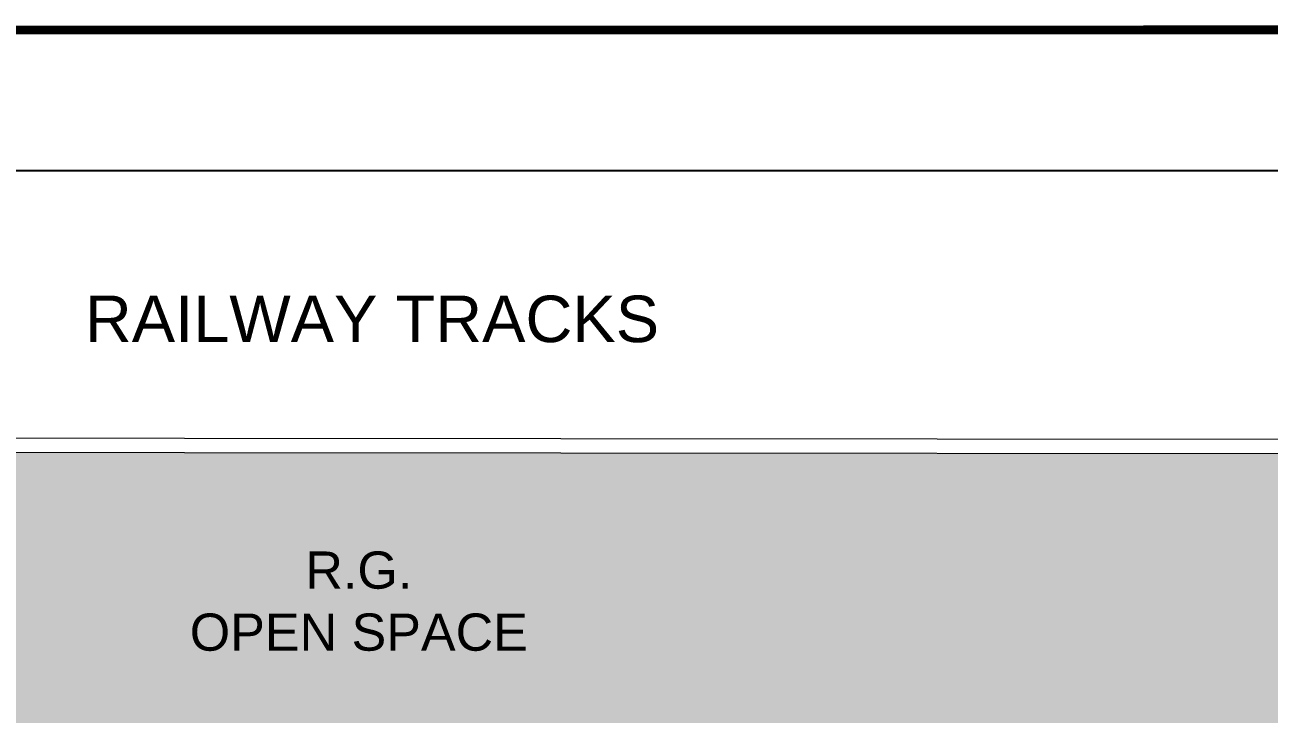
# Model space of a CAD drawing. Header units: inches. Extents: x 27644242 to 29005101, y -955243 to 216979.
# Drawn here: x 28740413 to 28760466, y 64048 to 75164 of the extents above; entities that cross this region are included whole.
import ezdxf

# ---------------------------------------------------------------- set-up
doc = ezdxf.new("R2010")
doc.units = ezdxf.units.IN
doc.header["$MEASUREMENT"] = 0
doc.layers.get('Defpoints').update_dxf_attribs({"color": 8})
doc.layers.add('HATCH', color=9, linetype='Continuous')
doc.layers.add('text', color=7, linetype='Continuous')
doc.layers.add('RVA Site Boundary', color=17, linetype='Continuous', lineweight=15)
doc.styles.add('AMITS', font='arial.ttf')

msp = doc.modelspace()

# ---------------------------------------------------------------- hatches: boundary and pattern name
at = {"layer": 'HATCH', "ltscale": 500, "true_color": 0x1f7f00, "transparency": 33554508}
h = msp.add_hatch(color=86, dxfattribs=at)
h.dxf.hatch_style = 1
h.paths.add_polyline_path([(28779889.84881034, 55187.95209880001), (28786372.80868665, 56905.79713951008), (28789422.17886887, 57654.43278618294), (28792994.83359358, 58391.00619102281), (28793157.15562255, 58424.52482826883), (28793126.05554788, 58557.02919167027), (28790698.81823892, 68149.78673208525), (28767243.48832117, 68247.76172684602), (28742984.13940508, 68266.73723770495), (28728662.28133718, 68272.03558739615), (28716553.18119998, 68236.324428148), (28716553.18119998, 62433.71824578191), (28773507.89616764, 62433.71824578191), (28773507.89616764, 53348.50685691966)])

# ---------------------------------------------------------------- linework, layer by layer
at = {"layer": 'Defpoints', "linetype": 'Continuous', "const_width": 154.4264220221692}
msp.add_lwpolyline([(28798160.52803048, 75086.5962189796), (28798160.52802857, 836.5962190093996), (28689573.81144296, 836.5962213190796), (28689573.81144487, 75086.59622128183)], close=True, dxfattribs=at)
at = {"layer": 'Defpoints', "color": 1, "ltscale": 500}
msp.add_lwpolyline([(28689580.45463596, 24514.61262652042), (28798167.17122061, 24514.61262652042), (28798167.17122061, 72809.80868708933), (28689580.45463596, 72809.80868708933)], close=True, dxfattribs=at)
at = {"layer": 'RVA Site Boundary', "ltscale": 500}
for points in [[(28714624.73443482, 68539.19276500869), (28721195.21848924, 68480.01534178425), (28728661.98473337, 68502.03571286044), (28742984.27191007, 68496.7372044189), (28767244.05863559, 68477.76135111137)], [(28714624.73443482, 68539.19276500875), (28721195.21848924, 68480.01534178425), (28728661.98473337, 68502.03571286044), (28742984.27191007, 68496.73720441895), (28767244.05863559, 68477.76135111137)]]:
    msp.add_lwpolyline(points, dxfattribs=at)
at = {"layer": 'RVA Site Boundary', "color": 5, "ltscale": 500}
for points in [[(28714624.73443482, 68539.19276501154), (28721195.21848924, 68480.01534178769), (28728661.98473337, 68502.0357128634), (28742984.27191007, 68496.73720442047), (28767244.05863559, 68477.76135111143)], [(28714624.83872567, 68309.1824973266), (28721194.52189961, 68250.01228727639), (28728662.28133718, 68272.03558739615), (28742984.13940508, 68266.73723770495), (28767243.48832117, 68247.76172684602)]]:
    msp.add_lwpolyline(points, dxfattribs=at)

# ---------------------------------------------------------------- texts
at = {"layer": 'text', "ltscale": 100, "attachment_point": 1, "style": 'AMITS'}
for s, insert, char_height, width in [('RAILWAY TRACKS', (28741379.26356316, 70797.22681338913), 750, 14045.73067381233), ('\\pxqc;R.G.\\POPEN SPACE', (28737584.73890932, 66671.20130956898), 600, 16420.0712127998)]:
    msp.add_mtext(s, dxfattribs=dict(at, insert=insert, char_height=char_height, width=width))

doc.saveas('drawing.dxf')
